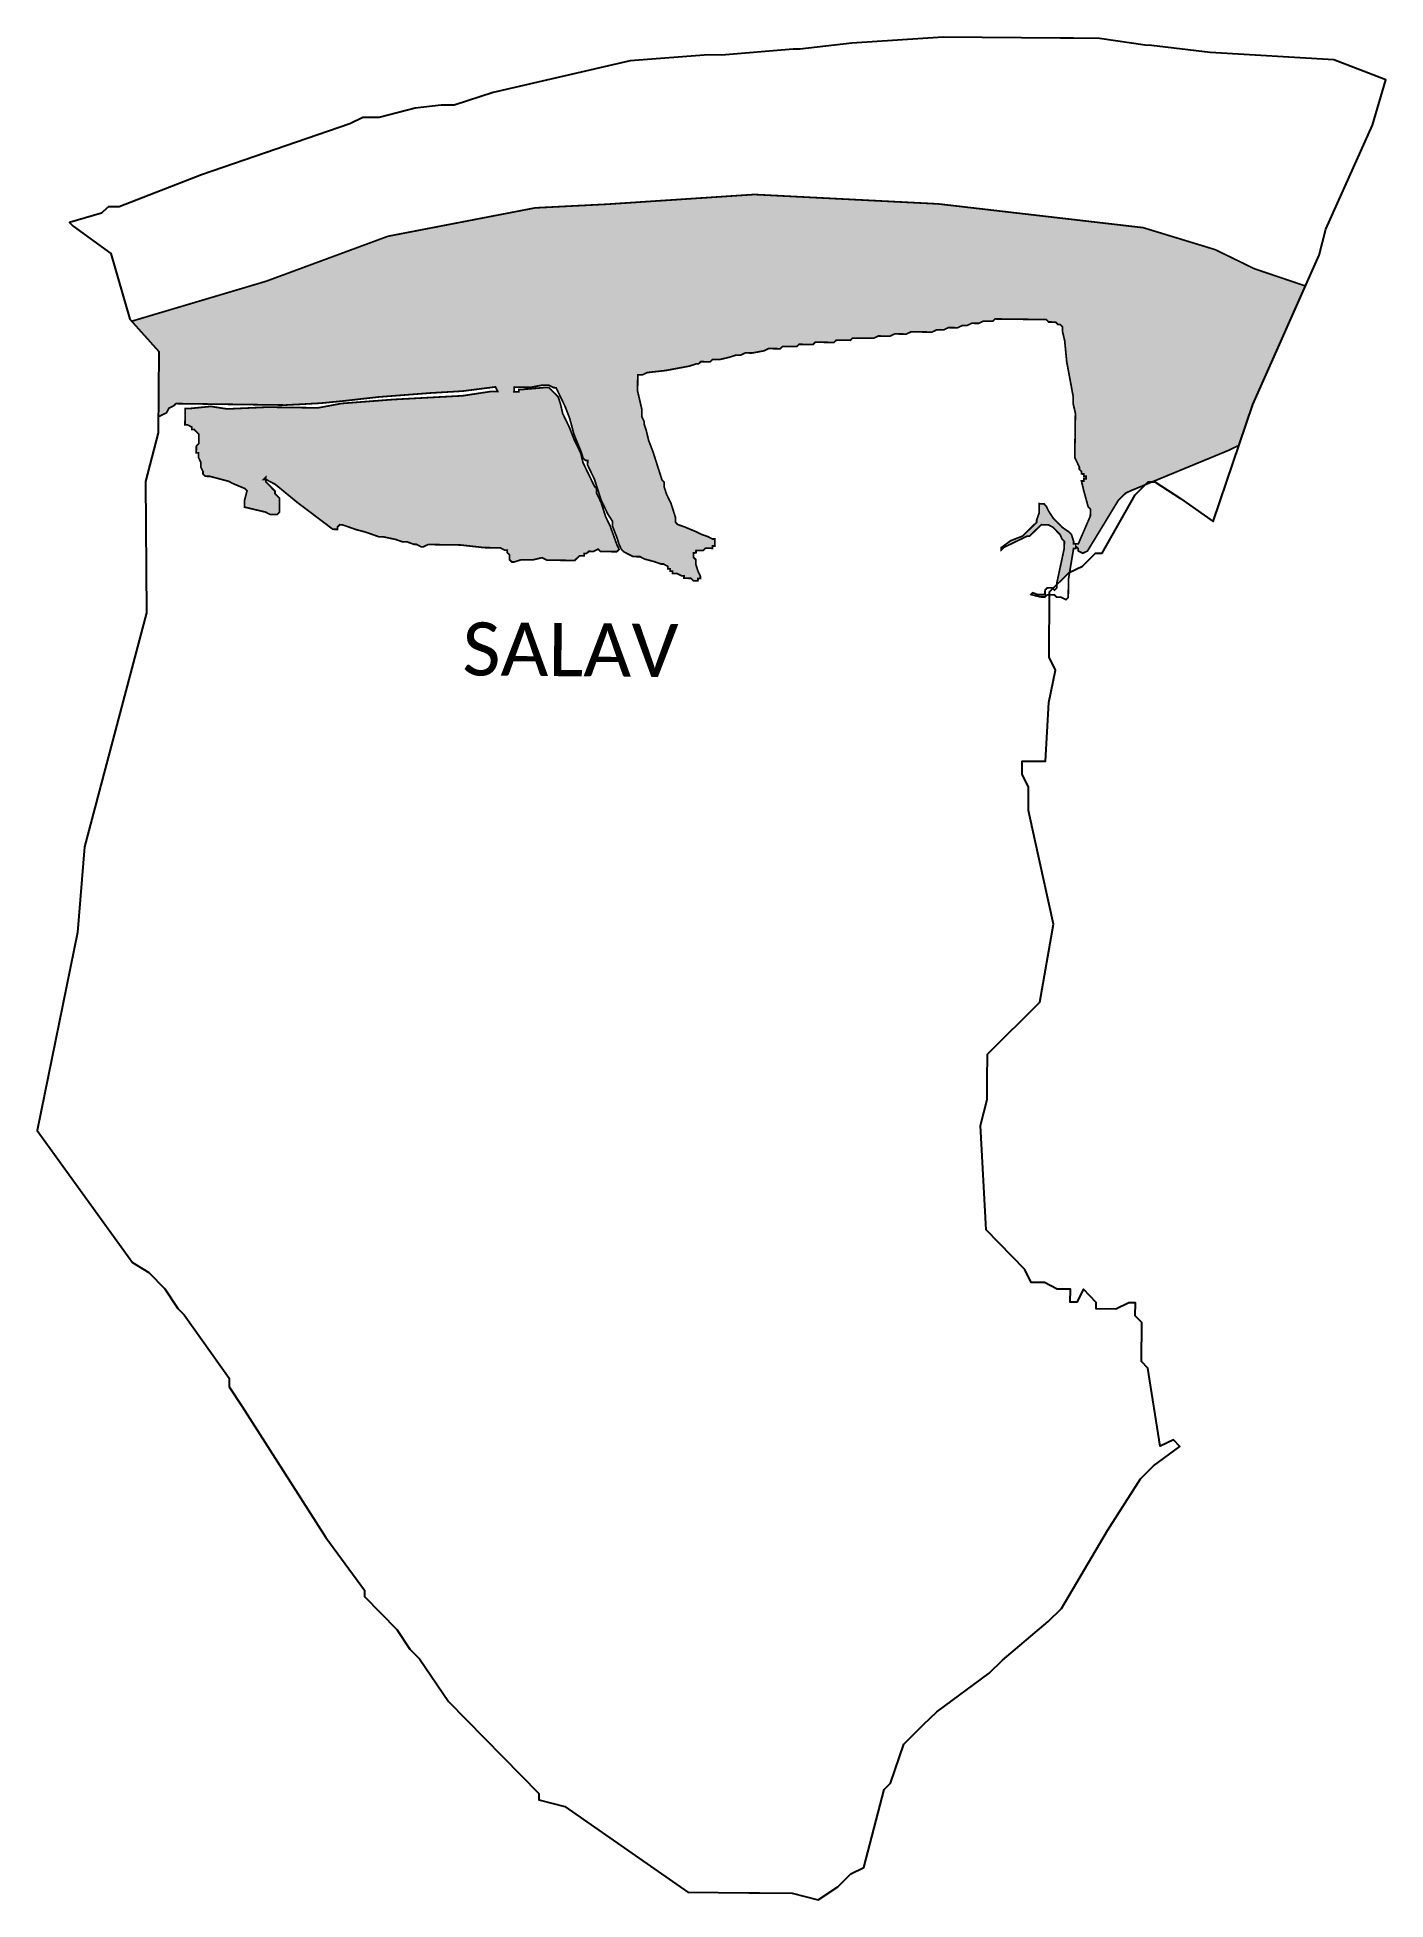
# Model space of a CAD drawing. Header units: metres. Extents: x 282000 to 284319, y 2048397 to 2051598.
import ezdxf

# ---------------------------------------------------------------- set-up
doc = ezdxf.new("R2010")
doc.units = ezdxf.units.M
for name, color, linetype in [('MANGROOVES', 112, 'Continuous'), ('village', 3, 'Continuous'), ('VILLAGE NAME', 250, 'Continuous')]:
    doc.layers.add(name, color=color, linetype=linetype)
doc.styles.get("Standard").update_dxf_attribs({"font": 'simplex.shx'})

msp = doc.modelspace()

# ---------------------------------------------------------------- hatches: boundary and pattern name
at = {"layer": 'MANGROOVES'}
h = msp.add_hatch(dxfattribs=at)
h.set_pattern_fill('GRASS', color=256)
h.paths.add_polyline_path([(284180.8, 2051170.7), (284092.8, 2051200.4), (284025.2, 2051233.3), (283901.5, 2051271), (283549.5, 2051311.8), (283233.2, 2051328), (282980.5, 2051311.3), (282856.3, 2051305), (282603.2, 2051256.2), (282393.8, 2051178.9), (282162.7, 2051110.2), (282209.6, 2051058.4), (282208.3, 2050945.9), (282222.6, 2050952.8), (282226.7, 2050960.7), (282234.7, 2050964.6), (282238.8, 2050968.6), (282427.1, 2050966.1), (282487.2, 2050969.3), (282523.3, 2050972.8), (282587.5, 2050980), (282631.6, 2050983.4), (282675.7, 2050986.8), (282731.9, 2050990.1), (282788.1, 2050997.3), (282792, 2050989.3), (282779.9, 2050989.4), (282731.8, 2050982.1), (282611.5, 2050975.6), (282523.3, 2050968.8), (282483.1, 2050961.3), (282395, 2050962.5), (282326.8, 2050959.4), (282298.8, 2050963.8), (282262.7, 2050960.2), (282254.7, 2050960.3), (282254.3, 2050932.3), (282258.4, 2050932.3), (282266.3, 2050928.1), (282266.3, 2050924.1), (282270.3, 2050924.1), (282274.2, 2050920), (282278.2, 2050916), (282278, 2050899.9), (282273.9, 2050896), (282273.7, 2050884), (282277.7, 2050883.9), (282277.6, 2050875.9), (282281.5, 2050867.8), (282281.4, 2050859.8), (282285.3, 2050851.8), (282285.3, 2050847.7), (282289.2, 2050843.7), (282297.2, 2050843.6), (282329.2, 2050835.1), (282337.1, 2050831), (282357.1, 2050822.7), (282361, 2050818.7), (282356.8, 2050802.7), (282356.6, 2050790.7), (282392.6, 2050782.2), (282400.5, 2050778.1), (282412.6, 2050777.9), (282416.6, 2050781.9), (282416.9, 2050805.9), (282409, 2050814), (282409.1, 2050818), (282405.1, 2050822.1), (282401.2, 2050826.2), (282397.2, 2050830.2), (282393.3, 2050834.3), (282393.3, 2050838.3), (282389.3, 2050838.3), (282393.4, 2050842.3), (282393.3, 2050838.3), (282409.2, 2050830.1), (282448.9, 2050797.5), (282492.5, 2050764.8), (282508.4, 2050752.6), (282516.4, 2050752.5), (282516.4, 2050756.5), (282520.5, 2050760.5), (282524.5, 2050760.4), (282536.5, 2050756.3), (282548.4, 2050752.1), (282564.4, 2050747.9), (282576.4, 2050743.7), (282588.3, 2050739.5), (282596.3, 2050739.4), (282616.3, 2050735.2), (282628.3, 2050731), (282636.3, 2050730.9), (282648.2, 2050726.7), (282652.3, 2050726.7), (282660.2, 2050722.5), (282664.2, 2050722.5), (282672.3, 2050726.4), (282728.4, 2050725.6), (282768.4, 2050721.1), (282796.4, 2050720.7), (282804.4, 2050716.6), (282808.4, 2050716.6), (282808.3, 2050712.6), (282812.3, 2050708.5), (282812.2, 2050700.5), (282816.1, 2050696.4), (282820.1, 2050696.4), (282832.2, 2050700.2), (282852.2, 2050700), (282868.3, 2050703.8), (282876.3, 2050699.6), (282924.3, 2050699), (282928.4, 2050703), (282932.4, 2050706.9), (282940.5, 2050706.8), (282940.5, 2050710.8), (282944.5, 2050710.8), (282948.6, 2050714.7), (282956.6, 2050714.6), (282964.6, 2050718.5), (282968.6, 2050714.4), (282996.6, 2050714.1), (283000.7, 2050718), (282996.8, 2050726.1), (282985.2, 2050758.3), (282977.4, 2050774.4), (282973.6, 2050786.5), (282969.7, 2050798.6), (282961.9, 2050814.7), (282962, 2050822.7), (282958.1, 2050826.8), (282954.2, 2050834.8), (282950.3, 2050842.9), (282942.5, 2050859), (282938.6, 2050867.1), (282934.8, 2050883.2), (282930.9, 2050891.3), (282923.1, 2050907.4), (282915.3, 2050927.5), (282903.6, 2050951.7), (282899.9, 2050967.8), (282896, 2050979.9), (282892.1, 2050983.9), (282884.1, 2050992), (282880.2, 2050996.1), (282872.2, 2050996.2), (282832.1, 2050992.7), (282828.1, 2050992.8), (282828, 2050988.8), (282820, 2050988.9), (282820.1, 2050996.9), (282848.2, 2050996.5), (282868.2, 2051000.3), (282880.2, 2051000.1), (282888.2, 2050996), (282892.2, 2050995.9), (282896.1, 2050987.9), (282907.8, 2050963.7), (282915.6, 2050943.5), (282923.2, 2050915.4), (282934.8, 2050887.2), (282938.7, 2050875.1), (282942.6, 2050871.1), (282946.6, 2050871), (282946.5, 2050863), (282950.4, 2050854.9), (282958.2, 2050838.8), (282969.8, 2050802.6), (282981.5, 2050778.4), (282989.3, 2050766.3), (282989.2, 2050758.2), (282997, 2050738.1), (283000.8, 2050726), (283004.7, 2050718), (283008.7, 2050713.9), (283024.6, 2050705.7), (283036.6, 2050705.5), (283044.5, 2050701.4), (283060.5, 2050697.2), (283072.5, 2050693), (283076.5, 2050693), (283084.4, 2050688.9), (283084.4, 2050684.9), (283088.4, 2050684.8), (283088.3, 2050680.8), (283092.3, 2050680.7), (283092.3, 2050676.7), (283100.3, 2050676.6), (283108.3, 2050672.5), (283112.3, 2050672.5), (283112.2, 2050668.5), (283124.2, 2050668.3), (283128.2, 2050664.2), (283136.2, 2050664.1), (283136.3, 2050668.1), (283140.3, 2050668.1), (283140.3, 2050672.1), (283136.4, 2050680.2), (283132.6, 2050692.2), (283132.7, 2050700.2), (283128.7, 2050704.3), (283128.8, 2050712.3), (283132.8, 2050712.3), (283132.9, 2050716.3), (283144.9, 2050716.1), (283149, 2050720.1), (283161, 2050719.9), (283161, 2050723.9), (283165, 2050723.8), (283165.2, 2050735.9), (283161.2, 2050735.9), (283153.2, 2050740), (283141.3, 2050744.2), (283133.3, 2050748.3), (283113.4, 2050756.6), (283101.4, 2050760.8), (283097.5, 2050764.8), (283097.6, 2050772.8), (283089.9, 2050797), (283082.1, 2050813.1), (283078.2, 2050825.2), (283078.3, 2050833.2), (283074.4, 2050837.3), (283070.6, 2050849.3), (283059, 2050885.5), (283051.3, 2050905.7), (283047.5, 2050921.8), (283043.6, 2050933.8), (283043.7, 2050937.8), (283039.8, 2050945.9), (283039.9, 2050957.9), (283036.2, 2050974), (283032.4, 2050990.1), (283032.7, 2051018.1), (283040.7, 2051018), (283048.8, 2051021.9), (283080.9, 2051025.5), (283121.1, 2051033), (283133.1, 2051036.8), (283137.1, 2051036.8), (283141.2, 2051040.7), (283157.2, 2051040.5), (283161.3, 2051044.5), (283173.3, 2051044.3), (283189.4, 2051048.1), (283201.5, 2051051.9), (283209.5, 2051051.8), (283217.5, 2051055.7), (283229.5, 2051055.6), (283249.6, 2051059.3), (283257.7, 2051063.2), (283277.7, 2051062.9), (283281.8, 2051066.9), (283305.8, 2051066.6), (283309.9, 2051070.5), (283333.9, 2051070.2), (283338, 2051074.2), (283370, 2051073.7), (283374.1, 2051077.7), (283398.1, 2051077.4), (283402.2, 2051081.3), (283438.2, 2051080.9), (283446.3, 2051084.8), (283466.3, 2051084.5), (283474.4, 2051088.4), (283494.4, 2051088.1), (283502.5, 2051092), (283538.5, 2051091.5), (283546.6, 2051095.4), (283558.6, 2051095.3), (283566.7, 2051099.2), (283582.7, 2051099), (283590.7, 2051102.9), (283598.8, 2051102.8), (283606.8, 2051106.7), (283618.8, 2051106.5), (283626.9, 2051110.4), (283642.9, 2051110.2), (283647, 2051114.1), (283735.1, 2051113), (283739.1, 2051108.9), (283751.1, 2051108.7), (283755, 2051104.7), (283759, 2051104.6), (283763, 2051100.6), (283762.9, 2051092.6), (283766.7, 2051076.5), (283770.2, 2051040.4), (283777.7, 2051000.2), (283781.4, 2050980.1), (283781.3, 2050968.1), (283785.1, 2050952), (283784, 2050875.9), (283787.9, 2050867.8), (283791.8, 2050859.8), (283791.8, 2050855.8), (283795.7, 2050851.7), (283795.7, 2050847.7), (283799.7, 2050847.6), (283799.6, 2050843.6), (283803.6, 2050843.6), (283803.6, 2050839.6), (283799.6, 2050839.6), (283799.5, 2050835.6), (283795.5, 2050835.7), (283799.3, 2050819.6), (283807, 2050791.4), (283810.9, 2050787.4), (283810.8, 2050775.4), (283790.1, 2050727.6), (283782.1, 2050727.7), (283782.1, 2050731.7), (283778.3, 2050743.7), (283774.3, 2050747.8), (283762.4, 2050756), (283746.6, 2050772.2), (283738.8, 2050784.3), (283734.9, 2050792.4), (283730.9, 2050796.5), (283726.9, 2050796.5), (283722.9, 2050796.6), (283722.7, 2050780.5), (283718.5, 2050768.6), (283718.5, 2050764.6), (283710.3, 2050756.7), (283706.3, 2050752.7), (283694.1, 2050740.9), (283674, 2050733.1), (283657.8, 2050721.3), (283657.7, 2050717.3), (283661.8, 2050721.3), (283686, 2050733), (283702.1, 2050740.8), (283706.1, 2050740.7), (283722.4, 2050756.5), (283726.4, 2050760.5), (283738.4, 2050760.3), (283746.4, 2050756.2), (283750.3, 2050752.1), (283758.3, 2050744), (283762.2, 2050735.9), (283766.1, 2050731.9), (283765.9, 2050719.9), (283753.1, 2050659.9), (283753.1, 2050657.1), (283775.1, 2050678.8), (283782, 2050719.7), (283786, 2050719.6), (283786, 2050723.6), (283790, 2050719.5), (283789.9, 2050715.5), (283797.9, 2050711.4), (283805.9, 2050715.3), (283859.2, 2050802.8), (283871.4, 2050814.6), (283879.4, 2050818.5), (283905.2, 2050829.2), (283910.2, 2050834.1), (283916.9, 2050834), (284048.3, 2050888.2), (284066.4, 2050897), (284090.4, 2050967.1)])

# ---------------------------------------------------------------- linework, layer by layer
at = {"color": 3, "flags": 128}
msp.add_lwpolyline([(282110.9, 2051295.8), (282122.2, 2051306.9)], dxfattribs=at)
at = {"layer": 'MANGROOVES', "const_width": 2.98}
for points in [[(284180.7, 2051170.7), (284092.8, 2051200.4), (284025.2, 2051233.3), (283901.5, 2051271), (283549.5, 2051311.8), (283233.2, 2051328), (282980.5, 2051311.3), (282856.3, 2051305), (282603.2, 2051256.2), (282393.8, 2051178.9), (282162.7, 2051110.2)], [(282208.3, 2050945.9), (282222.6, 2050952.8), (282226.7, 2050960.7), (282234.7, 2050964.6), (282238.8, 2050968.6), (282427.1, 2050966.1), (282487.2, 2050969.3), (282523.3, 2050972.8), (282587.5, 2050980), (282631.6, 2050983.4), (282675.7, 2050986.8), (282731.9, 2050990.1), (282788.1, 2050997.3), (282792, 2050989.3), (282779.9, 2050989.4), (282731.8, 2050982.1), (282611.5, 2050975.6), (282523.3, 2050968.8), (282483.1, 2050961.3), (282395, 2050962.5), (282326.8, 2050959.4), (282298.8, 2050963.8), (282262.7, 2050960.2), (282254.7, 2050960.3), (282254.3, 2050932.3), (282258.4, 2050932.3), (282266.3, 2050928.1), (282266.3, 2050924.1), (282270.3, 2050924.1), (282274.2, 2050920), (282278.2, 2050916), (282278, 2050899.9), (282273.9, 2050896), (282273.7, 2050884), (282277.7, 2050883.9), (282277.6, 2050875.9), (282281.5, 2050867.8), (282281.4, 2050859.8), (282285.3, 2050851.8), (282285.3, 2050847.7), (282289.2, 2050843.7), (282297.2, 2050843.6), (282329.2, 2050835.1), (282337.1, 2050831), (282357.1, 2050822.7), (282361, 2050818.7), (282356.8, 2050802.7), (282356.6, 2050790.7), (282392.6, 2050782.2), (282400.5, 2050778.1), (282412.6, 2050777.9), (282416.6, 2050781.9), (282416.9, 2050805.9), (282409, 2050814), (282409.1, 2050818), (282405.1, 2050822.1), (282401.2, 2050826.2), (282397.2, 2050830.2), (282393.3, 2050834.3), (282393.3, 2050838.3), (282389.3, 2050838.3), (282393.4, 2050842.3), (282393.3, 2050838.3), (282409.2, 2050830.1), (282448.9, 2050797.5), (282492.5, 2050764.8), (282508.4, 2050752.6), (282516.4, 2050752.5), (282516.4, 2050756.5), (282520.5, 2050760.5), (282524.5, 2050760.4), (282536.5, 2050756.3), (282548.4, 2050752.1), (282564.4, 2050747.9), (282576.4, 2050743.7), (282588.3, 2050739.5), (282596.3, 2050739.4), (282616.3, 2050735.2), (282628.3, 2050731), (282636.3, 2050730.9), (282648.2, 2050726.7), (282652.3, 2050726.7), (282660.2, 2050722.5), (282664.2, 2050722.5), (282672.3, 2050726.4), (282728.4, 2050725.6), (282768.4, 2050721.1), (282796.4, 2050720.7), (282804.4, 2050716.6), (282808.4, 2050716.6), (282808.3, 2050712.6), (282812.3, 2050708.5), (282812.2, 2050700.5), (282816.1, 2050696.4), (282820.1, 2050696.4), (282832.2, 2050700.2), (282852.2, 2050700), (282868.3, 2050703.8), (282876.3, 2050699.6), (282924.3, 2050699), (282928.4, 2050703), (282932.4, 2050706.9), (282940.5, 2050706.8), (282940.5, 2050710.8), (282944.5, 2050710.8), (282948.6, 2050714.7), (282956.6, 2050714.6), (282964.6, 2050718.5), (282968.6, 2050714.4), (282996.6, 2050714.1), (283000.7, 2050718), (282996.8, 2050726.1), (282985.2, 2050758.3), (282977.4, 2050774.4), (282973.6, 2050786.5), (282969.7, 2050798.6), (282961.9, 2050814.7), (282962, 2050822.7), (282958.1, 2050826.8), (282954.2, 2050834.8), (282950.3, 2050842.9), (282942.5, 2050859), (282938.6, 2050867.1), (282934.8, 2050883.2), (282930.9, 2050891.3), (282923.1, 2050907.4), (282915.3, 2050927.5), (282903.6, 2050951.7), (282899.9, 2050967.8), (282896, 2050979.9), (282892.1, 2050983.9), (282884.1, 2050992), (282880.2, 2050996.1), (282872.2, 2050996.2), (282832.1, 2050992.7), (282828.1, 2050992.8), (282828, 2050988.8), (282820, 2050988.9), (282820.1, 2050996.9), (282848.2, 2050996.5), (282868.2, 2051000.3), (282880.2, 2051000.1), (282888.2, 2050996), (282892.2, 2050995.9), (282896.1, 2050987.9), (282907.8, 2050963.7), (282915.6, 2050943.5), (282923.2, 2050915.4), (282934.8, 2050887.2), (282938.7, 2050875.1), (282942.6, 2050871.1), (282946.6, 2050871), (282946.5, 2050863), (282950.4, 2050854.9), (282958.2, 2050838.8), (282969.8, 2050802.6), (282981.5, 2050778.4), (282989.3, 2050766.3), (282989.2, 2050758.2), (282997, 2050738.1), (283000.8, 2050726), (283004.7, 2050718), (283008.7, 2050713.9), (283024.6, 2050705.7), (283036.6, 2050705.5), (283044.5, 2050701.4), (283060.5, 2050697.2), (283072.5, 2050693), (283076.5, 2050693), (283084.4, 2050688.9), (283084.4, 2050684.9), (283088.4, 2050684.8), (283088.3, 2050680.8), (283092.3, 2050680.7), (283092.3, 2050676.7), (283100.3, 2050676.6), (283108.3, 2050672.5), (283112.3, 2050672.5), (283112.2, 2050668.5), (283124.2, 2050668.3), (283128.2, 2050664.2), (283136.2, 2050664.1), (283136.3, 2050668.1), (283140.3, 2050668.1), (283140.3, 2050672.1), (283136.4, 2050680.2), (283132.6, 2050692.2), (283132.7, 2050700.2), (283128.7, 2050704.3), (283128.8, 2050712.3), (283132.8, 2050712.3), (283132.9, 2050716.3), (283144.9, 2050716.1), (283149, 2050720.1), (283161, 2050719.9), (283161, 2050723.9), (283165, 2050723.8), (283165.2, 2050735.9), (283161.2, 2050735.9), (283153.2, 2050740), (283141.3, 2050744.2), (283133.3, 2050748.3), (283113.4, 2050756.6), (283101.4, 2050760.8), (283097.5, 2050764.8), (283097.6, 2050772.8), (283089.9, 2050797), (283082.1, 2050813.1), (283078.2, 2050825.2), (283078.3, 2050833.2), (283074.4, 2050837.3), (283070.6, 2050849.3), (283059, 2050885.5), (283051.3, 2050905.7), (283047.5, 2050921.8), (283043.6, 2050933.8), (283043.7, 2050937.8), (283039.8, 2050945.9), (283039.9, 2050957.9), (283036.2, 2050974), (283032.4, 2050990.1), (283032.7, 2051018.1), (283040.7, 2051018), (283048.8, 2051021.9), (283080.9, 2051025.5), (283121.1, 2051033), (283133.1, 2051036.8), (283137.1, 2051036.8), (283141.2, 2051040.7), (283157.2, 2051040.5), (283161.3, 2051044.5), (283173.3, 2051044.3), (283189.4, 2051048.1), (283201.5, 2051051.9), (283209.5, 2051051.8), (283217.5, 2051055.7), (283229.5, 2051055.6), (283249.6, 2051059.3), (283257.7, 2051063.2), (283277.7, 2051062.9), (283281.8, 2051066.9), (283305.8, 2051066.6), (283309.9, 2051070.5), (283333.9, 2051070.2), (283338, 2051074.2), (283370, 2051073.7), (283374.1, 2051077.7), (283398.1, 2051077.4), (283402.2, 2051081.3), (283438.2, 2051080.9), (283446.3, 2051084.8), (283466.3, 2051084.5), (283474.4, 2051088.4), (283494.4, 2051088.1), (283502.5, 2051092), (283538.5, 2051091.5), (283546.6, 2051095.4), (283558.6, 2051095.3), (283566.7, 2051099.2), (283582.7, 2051099), (283590.7, 2051102.9), (283598.8, 2051102.8), (283606.8, 2051106.7), (283618.8, 2051106.5), (283626.9, 2051110.4), (283642.9, 2051110.2), (283647, 2051114.1), (283735.1, 2051113), (283739.1, 2051108.9), (283751.1, 2051108.7), (283755, 2051104.7), (283759, 2051104.6), (283763, 2051100.6), (283762.9, 2051092.6), (283766.7, 2051076.5), (283770.2, 2051040.4), (283777.7, 2051000.2), (283781.4, 2050980.1), (283781.3, 2050968.1), (283785.1, 2050952), (283784, 2050875.9), (283787.9, 2050867.8), (283791.8, 2050859.8), (283791.8, 2050855.8), (283795.7, 2050851.7), (283795.7, 2050847.7), (283799.7, 2050847.6), (283799.6, 2050843.6), (283803.6, 2050843.6), (283803.6, 2050839.6), (283799.6, 2050839.6), (283799.5, 2050835.6), (283795.5, 2050835.7), (283799.3, 2050819.6), (283807, 2050791.4), (283810.9, 2050787.4), (283810.8, 2050775.4), (283790.1, 2050727.6), (283782.1, 2050727.7), (283782.1, 2050731.7), (283778.3, 2050743.7), (283774.3, 2050747.8), (283762.4, 2050756), (283746.6, 2050772.2), (283738.8, 2050784.3), (283734.9, 2050792.4), (283730.9, 2050796.5), (283726.9, 2050796.5), (283722.9, 2050796.6), (283722.7, 2050780.5), (283718.5, 2050768.6), (283718.5, 2050764.6), (283710.3, 2050756.7), (283706.3, 2050752.7), (283694.1, 2050740.9), (283674, 2050733.1), (283657.8, 2050721.3), (283657.7, 2050717.3), (283661.8, 2050721.3), (283686, 2050733), (283702.1, 2050740.8), (283706.1, 2050740.7), (283722.4, 2050756.5), (283726.4, 2050760.5), (283738.4, 2050760.3), (283746.4, 2050756.2), (283750.3, 2050752.1), (283758.3, 2050744), (283762.2, 2050735.9), (283766.1, 2050731.9), (283765.9, 2050719.9), (283753.1, 2050659.9), (283753, 2050651.9), (283749, 2050648), (283745, 2050652), (283737, 2050652.1), (283732.9, 2050648.2), (283732.8, 2050640.2), (283720.8, 2050640.3), (283711.5, 2050643.6), (283708.8, 2050640.5), (283724.8, 2050636.3), (283732.8, 2050636.2), (283736.8, 2050640.1), (283748.9, 2050640), (283752.8, 2050635.9), (283760.8, 2050635.8), (283768.8, 2050631.7), (283772.8, 2050635.6), (283773.3, 2050667.7), (283782, 2050719.7), (283786, 2050719.6), (283786, 2050723.6), (283790, 2050719.5), (283789.9, 2050715.5), (283797.9, 2050711.4), (283805.9, 2050715.3), (283859.2, 2050802.8), (283871.4, 2050814.6), (283879.4, 2050818.5), (284048.3, 2050888.2), (284064.8, 2050896.2), (284066.3, 2050896.6)]]:
    msp.add_lwpolyline(points, dxfattribs=at)
at = {"layer": 'village', "color": 3}
msp.add_lwpolyline([(282110.9, 2051295.8), (282055.9, 2051279.8), (282062.3, 2051273.4), (282126.8, 2051226.7), (282159.4, 2051113.8), (282209.6, 2051058.4), (282208, 2050918.5), (282186.2, 2050834.5), (282188.4, 2050609.2), (282081.5, 2050206.7), (282069.5, 2050059.8), (282000.3, 2049719.6), (282164.2, 2049492.5), (282192.1, 2049475.5), (282219.8, 2049447.3), (282242, 2049413.5), (282253.1, 2049402.3), (282330.5, 2049293.5), (282330.5, 2049278.5), (282352.7, 2049244.7), (282496.5, 2049019.6), (282563, 2048929.5), (282562.9, 2048918.4), (282618.5, 2048861.9), (282640.6, 2048828.2), (282657.3, 2048811.3), (282707.1, 2048738.1), (282862.7, 2048580.1), (282862.6, 2048568.9), (282907.3, 2048557.4), (283118.9, 2048410.2), (283223.8, 2048409.2), (283242.1, 2048409.2), (283298.1, 2048408.8), (283342.8, 2048397.3), (283376.6, 2048419.4), (283399.1, 2048441.6), (283421.6, 2048452.6), (283456.2, 2048586.7), (283467.5, 2048597.9), (283490.4, 2048664.9), (283524.2, 2048698.2), (283546.8, 2048720.4), (283636.9, 2048786.9), (283659.5, 2048809.2), (283738.4, 2048875.7), (283761, 2048898), (283840.4, 2049031.7), (283897, 2049120.9), (283919.6, 2049143.1), (283964.7, 2049176.4), (283953.5, 2049187.6), (283931, 2049176.6), (283909.7, 2049311.1), (283898.6, 2049322.4), (283899.1, 2049389.6), (283888, 2049400.9), (283888.2, 2049423.3), (283877, 2049423.4), (283854.5, 2049412.4), (283821, 2049412.6), (283821, 2049423.8), (283798.8, 2049446.4), (283787.4, 2049424.1), (283776.2, 2049424.2), (283776.4, 2049446.6), (283754, 2049446.7), (283731.7, 2049458.1), (283709.3, 2049458.3), (283698.2, 2049480.7), (283631.6, 2049548.4), (283621.7, 2049727.7), (283633.3, 2049772.4), (283633.5, 2049794.8), (283633.6, 2049806), (283633.9, 2049850.8), (283724.2, 2049939.7), (283747.6, 2050073.9), (283715.1, 2050219.7), (283704.6, 2050269.5), (283704.6, 2050309.3), (283693.6, 2050331.8), (283693.7, 2050354.2), (283733.8, 2050353.9), (283739.3, 2050454.7), (283750.9, 2050510.6), (283739.9, 2050533), (283740.8, 2050645), (283774.6, 2050678.3), (283797.1, 2050689.4), (283819.7, 2050711.6), (283830.9, 2050711.5), (283887.7, 2050811.9), (283910.2, 2050834.1), (283921.4, 2050834), (283966, 2050805.6), (284021.7, 2050766), (284090.4, 2050967.1), (284204.4, 2051223.7), (284215.9, 2051268.5), (284295.7, 2051447), (284318.7, 2051525.2), (284229.3, 2051559.5), (284016.7, 2051572.3), (283916, 2051584.3), (283904.8, 2051584.4), (283826.5, 2051596.2), (283781.7, 2051596.5), (283759.3, 2051596.7), (283557.8, 2051598.2), (283400.9, 2051588.3), (283311.2, 2051577.9), (283300, 2051577.9), (283176.8, 2051567.6), (283154.4, 2051567.8), (283019.9, 2051557.6), (282784.3, 2051503.4), (282717, 2051481.5), (282694.6, 2051481.7), (282649.8, 2051476.5), (282588.2, 2051460.3), (282560.1, 2051460.3), (282537.6, 2051449.3), (282282.7, 2051361.8), (282141.2, 2051306.9), (282122.2, 2051306.9)], dxfattribs=at)

# ---------------------------------------------------------------- texts
at = {"layer": 'VILLAGE NAME', "insert": (282731.8, 2050592.9), "char_height": 91.425, "attachment_point": 1, "rotation": 359.5442}
msp.add_mtext_dynamic_manual_height_columns('{\\fCalibri|b0|i0|c0|p34;SALAV}', width=798.716, gutter_width=457.1, heights=[0], dxfattribs=at)

doc.saveas('drawing.dxf')
